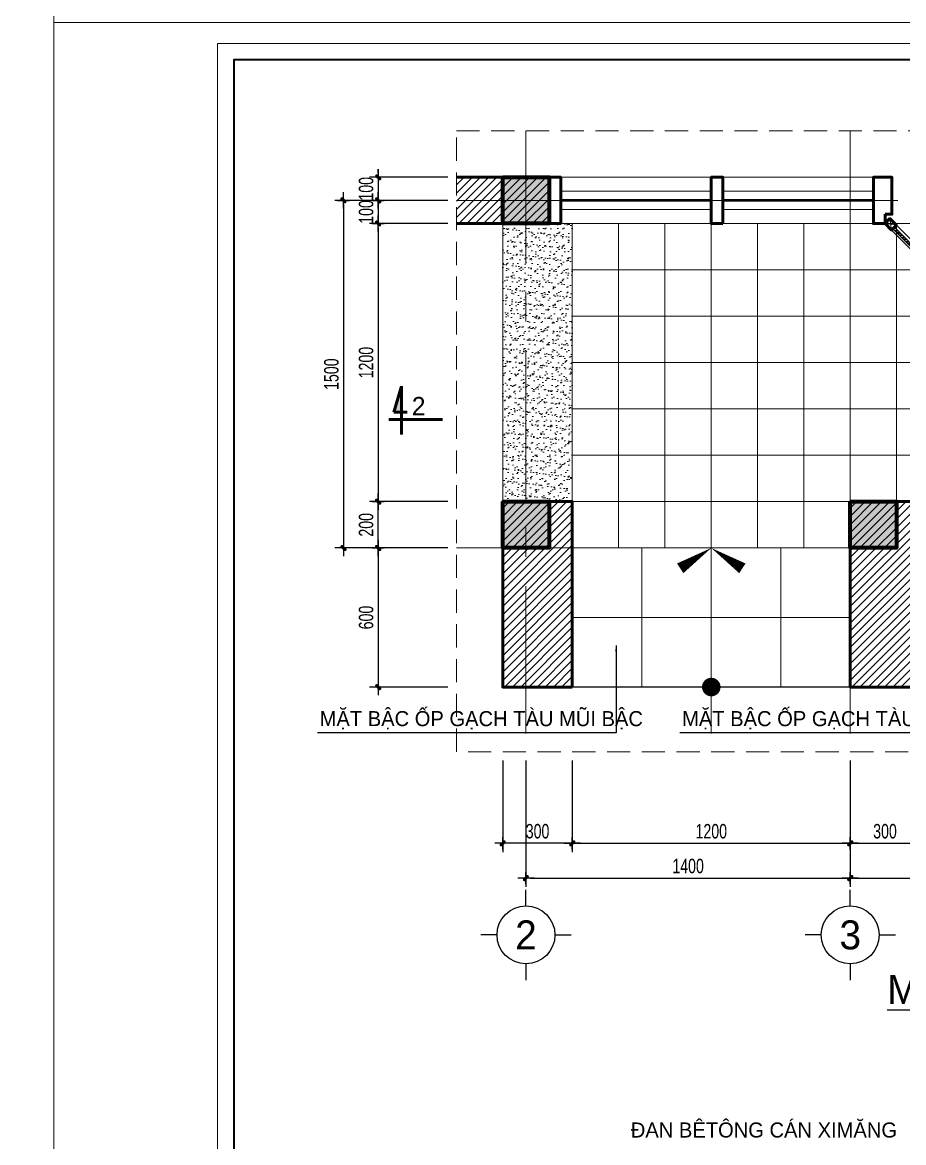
# Model space of a CAD drawing. Header units: inches. Extents: x 88947 to 296847, y 35049 to 161062.
# Drawn here: x 207612 to 211416, y 82721 to 87555 of the extents above; entities that cross this region are included whole.
import ezdxf
from ezdxf.enums import TextEntityAlignment as Align
from ezdxf.xclip import XClip

# ---------------------------------------------------------------- set-up
doc = ezdxf.new("R2010")
doc.units = ezdxf.units.IN
doc.header["$MEASUREMENT"] = 0
doc.header["$XCLIPFRAME"] = 0
doc.header["$PDMODE"] = 1
for name, pattern in [('ACAD_ISO03W100', [30, 12, -18]), ('CENTER', [50.8, 31.75, -6.35, 6.35, -6.35]), ('DASHED', [0.75, 0.5, -0.25])]:
    doc.linetypes.add(name, pattern=pattern)
for name, color, linetype, lineweight in [('A-Dims', 145, 'Continuous', 25), ('A-Text', 30, 'Continuous', 9), ('A-Wall', 2, 'Continuous', 35), ('CUA', 42, 'Continuous', 20), ('DIM', 7, 'Continuous', 25), ('GHICHU', 40, 'Continuous', 18), ('HACTH', 8, 'Continuous', 5), ('HATCH', 8, 'Continuous', 5), ('KHUNG 1', 6, 'Continuous', 70), ('KHUNG 2', 144, 'Continuous', 18), ('mb$0$CUA', 42, 'Continuous', 20), ('mb$0$HATCH', 69, 'Continuous', 15), ('mb$0$net cat', 51, 'Continuous', 50), ('mb$0$net manh', 251, 'Continuous', 5), ('NETCAT', 4, 'Continuous', 53), ('NETMANH', 192, 'Continuous', 18), ('netthay', 254, 'Continuous', 25), ('THAY', 3, 'Continuous', 18), ('TRUC', 252, 'ACAD_ISO03W100', 13), ('TUONG', 4, 'Continuous', 50)]:
    doc.layers.add(name, color=color, linetype=linetype, lineweight=lineweight)
doc.layers.add('text', color=2, linetype='Continuous')
doc.styles.add('FRANKO', font='VFRANKO.TTF')
doc.styles.add('tieude', font='VSOUVB.TTF')
doc.styles.add('VHELVEN', font='VHELVEN.TTF')
doc.styles.add('VNI-HELVE', font='VHELVEN.TTF')
doc.styles.add('VNI-HELVE-CONDENSE', font='VNARIAL.TTF', dxfattribs={"width": 0.7})
doc.dimstyles.new('TAS-50', dxfattribs={"dimscale": 25, "dimtxt": 2.5, "dimasz": 0.7, "dimexe": 1.5, "dimexo": 1.5, "dimgap": 0.8, "dimtad": 1, "dimdec": 0, "dimzin": 3, "dimdsep": 46, "dimtxsty": 'VNI-HELVE-CONDENSE', "dimblk": 'TICK', "dimcen": 2.5, "dimclrt": 71, "dimazin": 2, "dimtfac": 0.75, "dimtdec": 0, "dimtix": 1, "dimtmove": 2, "dimatfit": 2, "dimldrblk": 'TICK123', "dimfxl": 1.5, "dimtolj": 1, "dimtzin": 0, "dimarcsym": 0})
doc.dimstyles.new('TL 50', dxfattribs={"dimscale": 50, "dimtxt": 1.25, "dimasz": 0.5, "dimexe": 1, "dimexo": 1, "dimgap": 0.5, "dimtad": 1, "dimdec": 0, "dimzin": 3, "dimdsep": 46, "dimtxsty": 'VNI-HELVE-CONDENSE', "dimblk": 'DOT', "dimcen": 2, "dimclrt": 7, "dimazin": 2, "dimtfac": 0.75, "dimtdec": 0, "dimtix": 1, "dimtmove": 2, "dimatfit": 2, "dimfxl": 1.5, "dimtolj": 1, "dimtzin": 0, "dimarcsym": 0})

# ---------------------------------------------------------------- blocks, each defined once
blk = doc.blocks.new('khung ten')
at = {"layer": 'A-Wall', "ltscale": 0.7}
blk.add_lwpolyline([(267204.1, -219099.4), (305804.1, -219099.4), (305804.1, -190799.4), (267204.1, -190799.4)], close=True, dxfattribs=at)
at = {"layer": 'KHUNG 2', "ltscale": 0.7}
blk.add_lwpolyline([(267004.1, -219299.4), (306004.1, -219299.4), (306004.1, -190599.4), (267004.1, -190599.4)], close=True, dxfattribs=at)
at = {"layer": 'NETMANH', "ltscale": 0.7}
blk.add_lwpolyline([(265004.1, -220042.3), (307004.1, -220042.3), (307004.1, -190342.3), (265004.1, -190342.3)], close=True, dxfattribs=at)
blk = doc.blocks.new('TICK')
at = {"layer": 'A-Dims', "color": 1}
for p, q in [((-2, 0), (2, 0)), ((0, 1.5), (0, -1.5))]:
    blk.add_line(p, q, dxfattribs=at)
at = {"layer": 'A-Dims', "color": 1, "const_width": 0.788}
blk.add_lwpolyline([(-0.33, -0.35), (0.38, 0.38)], dxfattribs=at)
at = {"layer": 'A-Dims', "color": 1, "const_width": 0.394}
for points in [[(0.24, 0.52, -0.414214), (0.52, 0.52, -1)], [(0.52, 0.52, -0.414214), (0.52, 0.24, -1)], [(-0.47, -0.21, 0.414214), (-0.47, -0.49, 1)], [(-0.47, -0.49, 0.414214), (-0.19, -0.49, 1)]]:
    blk.add_lwpolyline(points, format="xyb", dxfattribs=at)
blk = doc.blocks.new('*D1725')
at = {"layer": 'Defpoints', "color": 0}
for p in [(209685.8, 84407.5), (209985.8, 84407.5), (209685.8, 84012.2)]:
    blk.add_point(p, dxfattribs=at)
at = {"layer": 'DIM', "color": 0, "lineweight": -2}
for p, q in [((209685.8, 84370), (209685.8, 83974.7)), ((209985.8, 84370), (209985.8, 83974.7)), ((209968.3, 84012.2), (209703.3, 84012.2))]:
    blk.add_line(p, q, dxfattribs=at)
at = {"layer": 'DIM', "color": 0, "lineweight": -2, "xscale": 17.5, "yscale": 17.5, "zscale": 17.5, "rotation": 180}
blk.add_blockref('TICK', (209685.8, 84012.2), dxfattribs=at)
at = {"layer": 'DIM', "color": 0, "lineweight": -2, "xscale": 17.5, "yscale": 17.5, "zscale": 17.5}
blk.add_blockref('TICK', (209985.8, 84012.2), dxfattribs=at)
at = {"layer": 'DIM', "color": 71, "insert": (209835.8, 84064.1), "char_height": 62.5, "attachment_point": 5, "style": 'VNI-HELVE-CONDENSE'}
blk.add_mtext('\\A1;300', dxfattribs=at)
blk = doc.blocks.new('TICK123')
at = {"layer": 'A-Dims', "color": 1}
blk.add_lwpolyline([(0.05, 0, 0, 0.84, 0), (-2.11, 0, 8.4, 8.4, 0)], format="xyseb", dxfattribs=at)
blk = doc.blocks.new('*D1726')
at = {"layer": 'Defpoints', "color": 0}
for p in [(209985.8, 84407.5), (211185.8, 84407.5), (211185.8, 84012.2)]:
    blk.add_point(p, dxfattribs=at)
at = {"layer": 'DIM', "color": 0, "lineweight": -2}
for p, q in [((209985.8, 84370), (209985.8, 83974.7)), ((211185.8, 84370), (211185.8, 83974.7)), ((210003.3, 84012.2), (211168.3, 84012.2))]:
    blk.add_line(p, q, dxfattribs=at)
at = {"layer": 'DIM', "color": 0, "lineweight": -2, "xscale": 17.5, "yscale": 17.5, "zscale": 17.5, "rotation": 180}
blk.add_blockref('TICK', (209985.8, 84012.2), dxfattribs=at)
at = {"layer": 'DIM', "color": 0, "lineweight": -2, "xscale": 17.5, "yscale": 17.5, "zscale": 17.5}
blk.add_blockref('TICK', (211185.8, 84012.2), dxfattribs=at)
at = {"layer": 'DIM', "color": 71, "insert": (210585.8, 84064), "char_height": 62.5, "attachment_point": 5, "style": 'VNI-HELVE-CONDENSE'}
blk.add_mtext('\\A1;1200', dxfattribs=at)
blk = doc.blocks.new('*D1727')
at = {"layer": 'Defpoints', "color": 0}
for p in [(211185.8, 84407.5), (211485.8, 84407.5), (211485.8, 84012.2)]:
    blk.add_point(p, dxfattribs=at)
at = {"layer": 'DIM', "color": 0, "lineweight": -2}
for p, q in [((211185.8, 84370), (211185.8, 83974.7)), ((211485.8, 84370), (211485.8, 83974.7)), ((211203.3, 84012.2), (211468.3, 84012.2))]:
    blk.add_line(p, q, dxfattribs=at)
at = {"layer": 'DIM', "color": 0, "lineweight": -2, "xscale": 17.5, "yscale": 17.5, "zscale": 17.5, "rotation": 180}
blk.add_blockref('TICK', (211185.8, 84012.2), dxfattribs=at)
at = {"layer": 'DIM', "color": 0, "lineweight": -2, "xscale": 17.5, "yscale": 17.5, "zscale": 17.5}
blk.add_blockref('TICK', (211485.8, 84012.2), dxfattribs=at)
at = {"layer": 'DIM', "color": 71, "insert": (211335.8, 84064.1), "char_height": 62.5, "attachment_point": 5, "style": 'VNI-HELVE-CONDENSE'}
blk.add_mtext('\\A1;300', dxfattribs=at)
blk = doc.blocks.new('*D1732')
at = {"layer": 'Defpoints', "color": 0}
for p in [(209785.8, 84407.5), (211185.8, 84407.5), (211185.8, 83862.2)]:
    blk.add_point(p, dxfattribs=at)
at = {"layer": 'DIM', "color": 0, "lineweight": -2}
for p, q in [((209785.8, 84370), (209785.8, 83824.7)), ((211185.8, 84370), (211185.8, 83824.7)), ((209803.3, 83862.2), (211168.3, 83862.2))]:
    blk.add_line(p, q, dxfattribs=at)
at = {"layer": 'DIM', "color": 0, "lineweight": -2, "xscale": 17.5, "yscale": 17.5, "zscale": 17.5, "rotation": 180}
blk.add_blockref('TICK', (209785.8, 83862.2), dxfattribs=at)
at = {"layer": 'DIM', "color": 0, "lineweight": -2, "xscale": 17.5, "yscale": 17.5, "zscale": 17.5}
blk.add_blockref('TICK', (211185.8, 83862.2), dxfattribs=at)
at = {"layer": 'DIM', "color": 71, "insert": (210485.8, 83914), "char_height": 62.5, "attachment_point": 5, "style": 'VNI-HELVE-CONDENSE'}
blk.add_mtext('\\A1;1400', dxfattribs=at)
blk = doc.blocks.new('TRUCCOT')
for p, q in [((0, -140), (0, 0)), ((-250, -390), (-390, -390)), ((250, -390), (390, -390)), ((0, -640), (0, -780))]:
    blk.add_line(p, q)
blk.add_circle((0, -390), 250)
at = {"layer": 'GHICHU', "style": 'VHELVEN'}
blk.add_attdef('TRUC', text='', height=280, dxfattribs=at).set_placement((0, -390), align=Align.MIDDLE_CENTER)
blk = doc.blocks.new('*D1733')
at = {"layer": 'Defpoints', "color": 0}
for p in [(211185.8, 84407.5), (213785.8, 84407.5), (213785.8, 83862.2)]:
    blk.add_point(p, dxfattribs=at)
at = {"layer": 'DIM', "color": 0, "lineweight": -2}
for p, q in [((211185.8, 84370), (211185.8, 83824.7)), ((213785.8, 84370), (213785.8, 83824.7)), ((211203.3, 83862.2), (213768.3, 83862.2))]:
    blk.add_line(p, q, dxfattribs=at)
at = {"layer": 'DIM', "color": 0, "lineweight": -2, "xscale": 17.5, "yscale": 17.5, "zscale": 17.5, "rotation": 180}
blk.add_blockref('TICK', (211185.8, 83862.2), dxfattribs=at)
at = {"layer": 'DIM', "color": 0, "lineweight": -2, "xscale": 17.5, "yscale": 17.5, "zscale": 17.5}
blk.add_blockref('TICK', (213785.8, 83862.2), dxfattribs=at)
at = {"layer": 'DIM', "color": 71, "insert": (212485.8, 83914), "char_height": 62.5, "attachment_point": 5, "style": 'VNI-HELVE-CONDENSE'}
blk.add_mtext('\\A1;2600', dxfattribs=at)
blk = doc.blocks.new('dc')
at = {"layer": 'NETCAT'}
blk.add_hatch(color=256, dxfattribs=at).paths.add_polyline_path([(828, 672), (828, 147), (989, 147)])
for p, q in [((828, 672), (828, -310)), ((989, 147), (828, 672)), ((0, 0), (1087, 0)), ((717, 147), (989, 147))]:
    blk.add_line(p, q, dxfattribs=at)
at = {"style": 'VNI-HELVE', "flags": 4}
blk.add_attdef('E', text='', height=375, dxfattribs=at).set_placement((482, 272), align=Align.MIDDLE_CENTER)
blk = doc.blocks.new('*D1741')
at = {"layer": 'Defpoints', "color": 0}
for p in [(209485.8, 86886.6), (209147.7, 86786.6), (209485.8, 86786.6)]:
    blk.add_point(p, dxfattribs=at)
at = {"layer": 'DIM', "color": 0, "lineweight": -2}
for p, q in [((209147.7, 86904.1), (209147.7, 86921.6)), ((209448.3, 86886.6), (209110.2, 86886.6)), ((209147.7, 86886.6), (209147.7, 86786.6)), ((209448.3, 86786.6), (209110.2, 86786.6)), ((209147.7, 86769.1), (209147.7, 86751.6))]:
    blk.add_line(p, q, dxfattribs=at)
at = {"layer": 'DIM', "color": 0, "lineweight": -2, "xscale": 17.5, "yscale": 17.5, "zscale": 17.5}
for p, rotation in [((209147.7, 86886.6), 270), ((209147.7, 86786.6), 90)]:
    blk.add_blockref('TICK', p, dxfattribs=dict(at, rotation=rotation))
at = {"layer": 'DIM', "color": 71, "insert": (209095.8, 86836.6), "char_height": 62.5, "attachment_point": 5, "rotation": 90, "style": 'VNI-HELVE-CONDENSE'}
blk.add_mtext('\\A1;100', dxfattribs=at)
blk = doc.blocks.new('*D1742')
at = {"layer": 'Defpoints', "color": 0}
for p in [(209485.8, 86786.6), (209147.7, 86686.6), (209485.8, 86686.6)]:
    blk.add_point(p, dxfattribs=at)
at = {"layer": 'DIM', "color": 0, "lineweight": -2}
for p, q in [((209147.7, 86804.1), (209147.7, 86821.6)), ((209448.3, 86786.6), (209110.2, 86786.6)), ((209147.7, 86786.6), (209147.7, 86686.6)), ((209448.3, 86686.6), (209110.2, 86686.6)), ((209147.7, 86669.1), (209147.7, 86651.6))]:
    blk.add_line(p, q, dxfattribs=at)
at = {"layer": 'DIM', "color": 0, "lineweight": -2, "xscale": 17.5, "yscale": 17.5, "zscale": 17.5}
for p, rotation in [((209147.7, 86786.6), 270), ((209147.7, 86686.6), 90)]:
    blk.add_blockref('TICK', p, dxfattribs=dict(at, rotation=rotation))
at = {"layer": 'DIM', "color": 71, "insert": (209095.8, 86736.6), "char_height": 62.5, "attachment_point": 5, "rotation": 90, "style": 'VNI-HELVE-CONDENSE'}
blk.add_mtext('\\A1;100', dxfattribs=at)
blk = doc.blocks.new('*D1743')
at = {"layer": 'Defpoints', "color": 0}
for p in [(209485.8, 86686.6), (209147.7, 85486.6), (209485.8, 85486.6)]:
    blk.add_point(p, dxfattribs=at)
at = {"layer": 'DIM', "color": 0, "lineweight": -2}
for p, q in [((209448.3, 86686.6), (209110.2, 86686.6)), ((209147.7, 86669.1), (209147.7, 85504.1)), ((209448.3, 85486.6), (209110.2, 85486.6))]:
    blk.add_line(p, q, dxfattribs=at)
at = {"layer": 'DIM', "color": 0, "lineweight": -2, "xscale": 17.5, "yscale": 17.5, "zscale": 17.5}
for p, rotation in [((209147.7, 86686.6), 90), ((209147.7, 85486.6), 270)]:
    blk.add_blockref('TICK', p, dxfattribs=dict(at, rotation=rotation))
at = {"layer": 'DIM', "color": 71, "insert": (209095.8, 86086.6), "char_height": 62.5, "attachment_point": 5, "rotation": 90, "style": 'VNI-HELVE-CONDENSE'}
blk.add_mtext('\\A1;1200', dxfattribs=at)
blk = doc.blocks.new('*D1744')
at = {"layer": 'Defpoints', "color": 0}
for p in [(209485.8, 85286.6), (209147.7, 84686.6), (209485.8, 84686.6)]:
    blk.add_point(p, dxfattribs=at)
at = {"layer": 'DIM', "color": 0, "lineweight": -2}
for p, q in [((209448.3, 85286.6), (209110.2, 85286.6)), ((209147.7, 85269.1), (209147.7, 84704.1)), ((209448.3, 84686.6), (209110.2, 84686.6))]:
    blk.add_line(p, q, dxfattribs=at)
at = {"layer": 'DIM', "color": 0, "lineweight": -2, "xscale": 17.5, "yscale": 17.5, "zscale": 17.5}
for p, rotation in [((209147.7, 85286.6), 90), ((209147.7, 84686.6), 270)]:
    blk.add_blockref('TICK', p, dxfattribs=dict(at, rotation=rotation))
at = {"layer": 'DIM', "color": 71, "insert": (209095.8, 84986.6), "char_height": 62.5, "attachment_point": 5, "rotation": 90, "style": 'VNI-HELVE-CONDENSE'}
blk.add_mtext('\\A1;600', dxfattribs=at)
blk = doc.blocks.new('*D1745')
at = {"layer": 'Defpoints', "color": 0}
for p in [(209485.8, 86786.6), (208997.7, 85286.6), (209485.8, 85286.6)]:
    blk.add_point(p, dxfattribs=at)
at = {"layer": 'DIM', "color": 0, "lineweight": -2}
for p, q in [((209448.3, 86786.6), (208960.2, 86786.6)), ((208997.7, 86769.1), (208997.7, 85304.1)), ((209448.3, 85286.6), (208960.2, 85286.6))]:
    blk.add_line(p, q, dxfattribs=at)
at = {"layer": 'DIM', "color": 0, "lineweight": -2, "xscale": 17.5, "yscale": 17.5, "zscale": 17.5}
for p, rotation in [((208997.7, 86786.6), 90), ((208997.7, 85286.6), 270)]:
    blk.add_blockref('TICK', p, dxfattribs=dict(at, rotation=rotation))
at = {"layer": 'DIM', "color": 71, "insert": (208945.8, 86036.6), "char_height": 62.5, "attachment_point": 5, "rotation": 90, "style": 'VNI-HELVE-CONDENSE'}
blk.add_mtext('\\A1;1500', dxfattribs=at)
blk = doc.blocks.new('_Dot')
at = {"layer": 'netthay', "color": 0, "lineweight": -2}
blk.add_line((-0.5, 0), (-1, 0), dxfattribs=at)
at = {"layer": 'netthay', "color": 0, "const_width": 0.5}
blk.add_lwpolyline([(-0.25, 0, 1), (0.25, 0, 1)], format="xyb", close=True, dxfattribs=at)
blk = doc.blocks.new('*D2422')
at = {"layer": 'Defpoints', "color": 0}
for p in [(209147.7, 85486.6), (209485.8, 85486.6), (209485.8, 85286.6)]:
    blk.add_point(p, dxfattribs=at)
at = {"layer": 'DIM', "color": 0, "lineweight": -2}
for p, q in [((209448.3, 85486.6), (209110.2, 85486.6)), ((209147.7, 85304.1), (209147.7, 85469.1)), ((209448.3, 85286.6), (209110.2, 85286.6))]:
    blk.add_line(p, q, dxfattribs=at)
at = {"layer": 'DIM', "color": 0, "lineweight": -2, "xscale": 17.5, "yscale": 17.5, "zscale": 17.5}
for p, rotation in [((209147.7, 85486.6), 90), ((209147.7, 85286.6), 270)]:
    blk.add_blockref('TICK', p, dxfattribs=dict(at, rotation=rotation))
at = {"layer": 'DIM', "color": 71, "insert": (209095.8, 85386.6), "char_height": 62.5, "attachment_point": 5, "rotation": 90, "style": 'VNI-HELVE-CONDENSE'}
blk.add_mtext('\\A1;200', dxfattribs=at)
blk = doc.blocks.new('A$C52974BD0')
at = {"layer": 'HATCH'}
h = blk.add_hatch(dxfattribs=at)
h.set_pattern_fill('ANSI31', color=256, scale=200, style=0)
h.set_pattern_definition([(45, (-6850, -400), (-17.67767, 17.67767), [])])
h.paths.add_polyline_path([(-6350, -400), (-6600, -400), (-6600, -200), (-5600, -200), (-5600, -400), (-6150, -400), (-6150, -400)])
h = blk.add_hatch(dxfattribs=at)
h.set_pattern_fill('ANSI31', color=256, scale=200, style=0)
h.set_pattern_definition([(135, (600, -400), (17.6777, 17.6777), [])])
h.paths.add_polyline_path([(350, -400), (600, -400), (600, -200), (-400, -200), (-400, -400), (150, -400), (350, -400)])
h = blk.add_hatch(dxfattribs=at)
h.set_pattern_fill('ANSI31', color=256, scale=200, style=0)
h.set_pattern_definition([(45, (-5700, -1800), (-17.6777, 17.6777), [])])
h.paths.add_polyline_path([(-5500, -2400), (-5800, -2400), (-5800, -1600), (-5500, -1600)])
h = blk.add_hatch(dxfattribs=at)
h.set_pattern_fill('ANSI31', color=256, scale=200, style=0)
h.set_pattern_definition([(45, (-4200, -1800), (-17.6777, 17.6777), [])])
h.paths.add_polyline_path([(-4000, -2400), (-4300, -2400), (-4300, -1600), (-4000, -1600)])
h = blk.add_hatch(dxfattribs=at)
h.set_pattern_fill('ANSI31', color=256, scale=200, style=0)
h.set_pattern_definition([(45, (-2200, -1800), (-17.6777, 17.6777), [])])
h.paths.add_polyline_path([(-2000, -2400), (-1700, -2400), (-1700, -1600), (-2000, -1600)])
h = blk.add_hatch(dxfattribs=at)
h.set_pattern_fill('ANSI31', color=256, scale=200, style=0)
h.set_pattern_definition([(135, (-300, -1800), (17.6777, 17.6777), [])])
h.paths.add_polyline_path([(-500, -2400), (-200, -2400), (-200, -1600), (-500, -1600)])
at = {"layer": 'mb$0$HATCH'}
h = blk.add_hatch(dxfattribs=at)
h.set_pattern_fill('ANSI32', color=256, angle=-225, style=0)
h.set_pattern_definition([(360, (-4109.341, -430.052), (5e-10, 9.525), []), (360, (-4106.166, -433.227), (5e-10, 9.525), [])])
h.paths.add_polyline_path([(-4109.3, -415.9), (-3762.9, -762.4), (-3769.9, -769.5), (-4116.4, -423)])
h = blk.add_hatch(dxfattribs=at)
h.set_pattern_fill('ANSI32', color=256, angle=-225, style=0)
h.set_pattern_definition([(180, (-3342.1305, -430.052), (-5e-10, 9.525), []), (180, (-3345.3055, -433.227), (-5e-10, 9.525), [])])
h.paths.add_polyline_path([(-3342.1, -415.9), (-3688.6, -762.4), (-3681.5, -769.5), (-3335.1, -423)])
h = blk.add_hatch(dxfattribs=at)
h.set_pattern_fill('ANSI32', color=256, angle=-225, style=0)
h.set_pattern_definition([(360, (-2657.8695, -430.052), (5e-10, 9.525), []), (360, (-2654.6945, -433.227), (5e-10, 9.525), [])])
h.paths.add_polyline_path([(-2657.9, -415.9), (-2311.4, -762.4), (-2318.5, -769.5), (-2664.9, -423)])
h = blk.add_hatch(dxfattribs=at)
h.set_pattern_fill('ANSI32', color=256, angle=-225, style=0)
h.set_pattern_definition([(180, (-1890.659, -430.052), (-5e-10, 9.525), []), (180, (-1893.834, -433.227), (-5e-10, 9.525), [])])
h.paths.add_polyline_path([(-1890.7, -415.9), (-2237.1, -762.4), (-2230.1, -769.5), (-1883.6, -423)])
at = {"layer": 'CUA'}
for points in [[(-4900, -260), (-5550, -260)], [(-4200, -260), (-4850, -260)], [(-1800, -260), (-1150, -260)], [(-1100, -260), (-450, -260)], [(-4900, -340), (-5550, -340)], [(-4200, -340), (-4850, -340)], [(-1800, -340), (-1150, -340)], [(-1100, -340), (-450, -340)]]:
    blk.add_lwpolyline(points, dxfattribs=at)
at = {"layer": 'HATCH', "const_width": 12}
for points in [[(-4900, -300), (-5550, -300)], [(-4200, -300), (-4850, -300)], [(-1800, -300), (-1150, -300)], [(-1100, -300), (-450, -300)]]:
    blk.add_lwpolyline(points, dxfattribs=at)
at = {"layer": 'HATCH'}
for points in [[(-5034.2, -1887.8, 50, 0, 0), (-4900, -1800, 0, 0, 0)], [(-4765.8, -1887.8, 50, 0, 0), (-4900, -1800, 0, 0, 0)], [(-3134.2, -1887.8, 50, 0, 0), (-3000, -1800, 0, 0, 0)], [(-2865.8, -1887.8, 50, 0, 0), (-3000, -1800, 0, 0, 0)], [(-1234.2, -1887.8, 50, 0, 0), (-1100, -1800, 0, 0, 0)], [(-965.8, -1887.8, 50, 0, 0), (-1100, -1800, 0, 0, 0)]]:
    blk.add_lwpolyline(points, format="xyseb", dxfattribs=at)
for points in [[(-4900, -1800), (-4900, -2605.3)], [(-3000, -1800), (-3000, -2605.3)], [(-1100, -1800), (-1100, -2605.3)]]:
    blk.add_lwpolyline(points, dxfattribs=at)
at = {"layer": 'HATCH', "const_width": 40}
for points in [[(-4920, -2400, -1), (-4880, -2400, -1)], [(-3020, -2400, -1), (-2980, -2400, -1)], [(-1120, -2400, -1), (-1080, -2400, -1)]]:
    blk.add_lwpolyline(points, format="xyb", close=True, dxfattribs=at)
at = {"layer": 'KHUNG 1'}
for points in [[(-5800, -200), (-5600, -200), (-5600, -400), (-5800, -400)], [(-200, -200), (-400, -200), (-400, -400), (-200, -400)], [(-5800, -1600), (-5600, -1600), (-5600, -1800), (-5800, -1800)], [(-4300, -1600), (-4100, -1600), (-4100, -1800), (-4300, -1800)], [(-1900, -1600), (-1700, -1600), (-1700, -1800), (-1900, -1800)], [(-1700, -1600), (-1900, -1600), (-1900, -1800), (-1700, -1800)], [(-200, -1600), (-400, -1600), (-400, -1800), (-200, -1800)]]:
    blk.add_lwpolyline(points, close=True, dxfattribs=at)
for points in [[(-5800, -400), (-5600, -400), (-5800, -200), (-5600, -200)], [(-200, -400), (-400, -400), (-200, -200), (-400, -200)], [(-5800, -1800), (-5600, -1800), (-5800, -1600), (-5600, -1600)], [(-4300, -1800), (-4100, -1800), (-4300, -1600), (-4100, -1600)], [(-1900, -1800), (-1700, -1800), (-1900, -1600), (-1700, -1600)], [(-1700, -1800), (-1900, -1800), (-1700, -1600), (-1900, -1600)], [(-200, -1800), (-400, -1800), (-200, -1600), (-400, -1600)]]:
    blk.add_solid(points, dxfattribs=at)
at = {"layer": 'mb$0$CUA'}
for points in [[(-3746.9, -803.1), (-3725.7, -781.8), (-4100.5, -407.1), (-4121.7, -428.3)], [(-4109.3, -415.9), (-3762.9, -762.4), (-3769.9, -769.5), (-4116.4, -423)], [(-3704.5, -803.1), (-3725.7, -781.8), (-3351, -407.1), (-3329.8, -428.3)], [(-3342.1, -415.9), (-3688.6, -762.4), (-3681.5, -769.5), (-3335.1, -423)], [(-2295.5, -803.1), (-2274.3, -781.8), (-2649, -407.1), (-2670.2, -428.3)], [(-2657.9, -415.9), (-2311.4, -762.4), (-2318.5, -769.5), (-2664.9, -423)], [(-2253.1, -803.1), (-2274.3, -781.8), (-1899.5, -407.1), (-1878.3, -428.3)], [(-1890.7, -415.9), (-2237.1, -762.4), (-2230.1, -769.5), (-1883.6, -423)]]:
    blk.add_lwpolyline(points, close=True, dxfattribs=at)
at = {"layer": 'mb$0$net cat'}
for points in [[(-4150, -400), (-4128.8, -378.8), (-4100.5, -407.1), (-4121.7, -428.3)], [(-3301.5, -400), (-3322.7, -378.8), (-3351, -407.1), (-3329.8, -428.3)], [(-2698.5, -400), (-2677.3, -378.8), (-2649, -407.1), (-2670.2, -428.3)], [(-1850, -400), (-1871.2, -378.8), (-1899.5, -407.1), (-1878.3, -428.3)], [(-3775.2, -774.8), (-3754, -753.6), (-3725.7, -781.8), (-3746.9, -803.1)], [(-3676.2, -774.8), (-3697.5, -753.6), (-3725.7, -781.8), (-3704.5, -803.1)], [(-2323.8, -774.8), (-2302.5, -753.6), (-2274.3, -781.8), (-2295.5, -803.1)], [(-2224.8, -774.8), (-2246, -753.6), (-2274.3, -781.8), (-2253.1, -803.1)]]:
    blk.add_lwpolyline(points, close=True, dxfattribs=at)
at = {"layer": 'mb$0$net manh'}
for points in [[(-4128.8, -378.8), (-4121.7, -428.3)], [(-3322.7, -378.8), (-3329.8, -428.3)], [(-2677.3, -378.8), (-2670.2, -428.3)], [(-1871.2, -378.8), (-1878.3, -428.3)], [(-4150, -400), (-4100.5, -407.1)], [(-3301.5, -400), (-3351, -407.1)], [(-2698.5, -400), (-2649, -407.1)], [(-1850, -400), (-1899.5, -407.1)], [(-3754, -753.6), (-3746.9, -803.1)], [(-3697.5, -753.6), (-3704.5, -803.1)], [(-2302.5, -753.6), (-2295.5, -803.1)], [(-2246, -753.6), (-2253.1, -803.1)], [(-3775.2, -774.8), (-3725.7, -781.8)], [(-3676.2, -774.8), (-3725.7, -781.8)], [(-2323.8, -774.8), (-2274.3, -781.8)], [(-2224.8, -774.8), (-2274.3, -781.8)]]:
    blk.add_lwpolyline(points, dxfattribs=at)
at = {"layer": 'THAY'}
for points in [[(-4200, -400), (-5600, -400), (-5600, -200), (-4200, -200)], [(-1800, -400), (-400, -400), (-400, -200), (-1800, -200)]]:
    blk.add_lwpolyline(points, close=True, dxfattribs=at)
for points in [[(-5800, -1600), (-5800, -400)], [(-5500, -1600), (-5500, -400)], [(-4150, -400), (-1850, -400)], [(-500, -1600), (-500, -400)], [(-200, -1600), (-200, -400)], [(-5500, -1800), (-4300, -1800)], [(-4000, -1800), (-2000, -1800)], [(-500, -1800), (-1700, -1800)], [(-5500, -2100), (-4300, -2100)], [(-4000, -2100), (-2000, -2100)], [(-500, -2100), (-1700, -2100)], [(-5500, -2400), (-4300, -2400)], [(-4000, -2400), (-2000, -2400)], [(-500, -2400), (-1700, -2400)]]:
    blk.add_lwpolyline(points, dxfattribs=at)
at = {"layer": 'TRUC', "linetype": 'CENTER', "ltscale": 20}
for points in [[(-4300, -3800), (-4300, 8380.6)], [(-1700, -3800), (-1700, 8380.6)], [(-300, -3800), (-300, 8380.6)], [(-5700, -3800), (-5700, 8200)], [(-11200, -300), (5200, -300)], [(-11200, -1800), (5200, -1800)]]:
    blk.add_lwpolyline(points, dxfattribs=at)
at = {"layer": 'TUONG'}
for points in [[(-6350, -400), (-6600, -400), (-6600, -200), (-5600, -200), (-5600, -400), (-6150, -400), (-6150, -400), (-6350, -400), (-6350, -400)], [(-4150, -360), (-4150, -400), (-4200, -400), (-4200, -200), (-4150, -200)], [(-4150, -360), (-4120, -360), (-4120, -200), (-4150, -200)], [(-1850, -360), (-1880, -360), (-1880, -200), (-1850, -200)], [(-1850, -360), (-1850, -400), (-1800, -400), (-1800, -200), (-1850, -200)], [(350, -400), (600, -400), (600, -200), (-400, -200), (-400, -400), (150, -400), (150, -400), (350, -400), (350, -400)]]:
    blk.add_lwpolyline(points, dxfattribs=at)
for points in [[(-5550, -400), (-5600, -400), (-5600, -200), (-5550, -200)], [(-4850, -400), (-4900, -400), (-4900, -200), (-4850, -200)], [(-1150, -400), (-1100, -400), (-1100, -200), (-1150, -200)], [(-450, -400), (-400, -400), (-400, -200), (-450, -200)], [(-5500, -2400), (-5800, -2400), (-5800, -1600), (-5500, -1600)], [(-4000, -2400), (-4300, -2400), (-4300, -1600), (-4000, -1600)], [(-2000, -2400), (-1700, -2400), (-1700, -1600), (-2000, -1600)], [(-500, -2400), (-200, -2400), (-200, -1600), (-500, -1600)]]:
    blk.add_lwpolyline(points, close=True, dxfattribs=at)
at = {"layer": 'text', "style": 'FRANKO'}
for s, p in [('3', (-3940.9, -1740.7)), ('1', (-3940.9, -2322.4))]:
    blk.add_text(s, height=125, dxfattribs=at).set_placement(p)

msp = doc.modelspace()

# ---------------------------------------------------------------- hatches: boundary and pattern name
at = {"layer": 'HACTH'}
h = msp.add_hatch(dxfattribs=at)
h.set_pattern_fill('AR-SAND', color=256, scale=20, style=0)
h.set_pattern_definition([(142.5, (209985.806, 85486.58), (1.2599, 38.5365), [0, -30.4, 0, -34, 0, -32.5]), (172.5, (209985.806, 85486.58), (-35.3955, 56.443), [0, -16.4, 0, -27.4, 0, -10.5]), (212.5, (210010.406, 85486.58), (-62.2828, 0.1132), [0, -10, 0, -36, 0, -47]), (222.5, (210010.406, 85486.58), (-60.1225, 17.5535), [0, -5, 0, -23.6, 0, -27])])
h.paths.add_polyline_path([(209985.8, 86686.6), (209685.8, 86686.6), (209685.8, 85486.6), (209985.8, 85486.6)])
at = {"layer": 'HATCH'}
h = msp.add_hatch(dxfattribs=at)
h.set_pattern_fill('TAS_GACH400X400', color=256, scale=0.5, style=0, pattern_type=2)
h.set_pattern_definition([(0, (211185.8, 85286.77), (0, 200), []), (90, (211185.8, 85286.77), (-200, 1e-14), [200, 0])])
h.paths.add_polyline_path([(209985.8, 86686.6), (214985.8, 86686.6), (214985.8, 85286.6), (213785.8, 85286.6), (213785.8, 85486.6), (213485.8, 85486.6), (213485.8, 85286.6), (211485.8, 85286.6), (211485.8, 85486.6), (211185.8, 85486.6), (211185.8, 85286.6), (209985.8, 85286.6), (209985.8, 86686.6)])
h = msp.add_hatch(dxfattribs=at)
h.set_pattern_fill('TAS_GACH600X600', color=256, scale=0.5, style=0, pattern_type=2)
h.set_pattern_definition([(0, (210585.8, 85286.77), (0, 300), []), (90, (210585.8, 85286.77), (-300, 2e-14), [300, 0])])
h.paths.add_polyline_path([(209985.8, 85286.6), (209985.8, 84686.6), (211185.8, 84686.6), (211185.8, 85286.6), (209985.8, 85286.6)])

# ---------------------------------------------------------------- linework, layer by layer
at = {"layer": 'HATCH', "const_width": 12}
for points in [[(210585.8, 86786.6), (209935.8, 86786.6)], [(211285.8, 86786.6), (210635.8, 86786.6)]]:
    msp.add_lwpolyline(points, dxfattribs=at)
at = {"layer": 'HATCH'}
for points in [[(209985.8, 86686.6), (214985.8, 86686.6), (214985.8, 85286.6), (213785.8, 85286.6), (213785.8, 85486.6), (213485.8, 85486.6), (213485.8, 85286.6), (211485.8, 85286.6), (211485.8, 85486.6), (211185.8, 85486.6), (211185.8, 85286.6), (209985.8, 85286.6), (209985.8, 86686.6)], [(209985.8, 85286.6), (209985.8, 84686.6), (209985.8, 84686.6), (209985.8, 84686.6), (211185.8, 84686.6), (211185.8, 85286.6), (209985.8, 85286.6)]]:
    msp.add_lwpolyline(points, close=True, dxfattribs=at)
at = {"layer": 'KHUNG 2', "linetype": 'DASHED', "ltscale": 200}
msp.add_lwpolyline([(209485.8, 87086.6), (215485.8, 87086.6), (215485.8, 84407.5), (209485.8, 84407.5)], close=True, dxfattribs=at)

# ---------------------------------------------------------------- block references
ref = msp.add_blockref('dc', (209425, 85841.5), dxfattribs=dict(xscale=-0.2124999999650754, yscale=0.2125000000232831, zscale=0.2125))
ref.add_attrib('E', '2', dxfattribs={"height": 79.7, "style": 'tieude'}).set_placement((209322.6, 85898.6), align=Align.MIDDLE_CENTER)
at = {"layer": 'A-Text'}
for p, xscale, yscale, zscale in [((-9348.5, 232654.8), 0.7071428571362048, 0.7071428573544836, 0.7071428573664265), ((114049.4, 165355.2), 0.3535714285681024, 0.3535714286845177, 0.3535714286832132), ((114049.4, 154854.2), 0.3535714285681024, 0.3535714286845177, 0.3535714286832132)]:
    msp.add_blockref('khung ten', p, dxfattribs=dict(at, xscale=xscale, yscale=yscale, zscale=zscale))
at = {"layer": 'DIM'}
ref = msp.add_blockref('TRUCCOT', (209785.8, 83812.2), dxfattribs=dict(at, xscale=0.5, yscale=0.5, zscale=0.5))
ref.add_attrib('TRUC', '2', dxfattribs={"layer": 'GHICHU', "height": 125, "style": 'FRANKO'}).set_placement((209785.8, 83617.2), align=Align.MIDDLE_CENTER)
ref = msp.add_blockref('TRUCCOT', (211185.8, 83812.2), dxfattribs=dict(at, xscale=0.5, yscale=0.5, zscale=0.5))
ref.add_attrib('TRUC', '3', dxfattribs={"layer": 'GHICHU', "height": 125, "style": 'FRANKO'}).set_placement((211185.8, 83617.2), align=Align.MIDDLE_CENTER)
at = {"layer": 'HATCH'}
ref = msp.add_blockref('A$C52974BD0', (215485.8, 87086.6), dxfattribs=at)
XClip(ref).set_block_clipping_path([(-6000, -2600.0000000359), (0, -0.0000000359)])

# ---------------------------------------------------------------- texts
at = {"layer": 'text', "style": 'FRANKO'}
for s, p in [('MAËT BAÄC OÁP GAÏCH TAØU MUÕI BAÄC', (208895.1, 84517.8)), ('MAËT BAÄC OÁP GAÏCH TAØU MUÕI BAÄC', (210459.8, 84517.8)), ('ÑAN BEÂTOÂNG CAÙN XIMAÊNG', (210238.4, 82742.7))]:
    msp.add_text(s, height=65, dxfattribs=at).set_placement(p)
at = {"layer": 'text', "insert": (211345, 83444.3), "char_height": 125, "width": 5864.249, "attachment_point": 1, "style": 'FRANKO'}
msp.add_mtext('{\\LMAËT BAÈNG TAM CAÁP 1 \\H0.8x;TL: 1/50}', dxfattribs=at)

# ---------------------------------------------------------------- dimensions: what is measured, and where the dimension line sits
at = {"layer": 'DIM'}
for base, p1, p2, picture, middle in [((209147.7, 86786.6), (209485.8, 86886.6), (209485.8, 86786.6), '*D1741', (209095.8, 86836.6)), ((208997.7, 85286.6), (209485.8, 86786.6), (209485.8, 85286.6), '*D1745', (208945.8, 86036.6)), ((209147.7, 86686.6), (209485.8, 86786.6), (209485.8, 86686.6), '*D1742', (209095.8, 86736.6)), ((209147.7, 85486.6), (209485.8, 86686.6), (209485.8, 85486.6), '*D1743', (209095.8, 86086.6)), ((209147.7, 85486.6), (209485.8, 85286.6), (209485.8, 85486.6), '*D2422', (209095.8, 85386.6)), ((209147.7, 84686.6), (209485.8, 85286.6), (209485.8, 84686.6), '*D1744', (209095.8, 84986.6))]:
    dim = msp.add_linear_dim(base=base, p1=p1, p2=p2, angle=90, dimstyle='TAS-50', dxfattribs=at)
    dim.commit()
    dim.dimension.update_dxf_attribs({"geometry": picture, "text_midpoint": middle})
for base, p1, p2, picture, middle in [((209685.8, 84012.2), (209985.8, 84407.5), (209685.8, 84407.5), '*D1725', (209835.8, 84064.1)), ((211185.8, 83862.2), (209785.8, 84407.5), (211185.8, 84407.5), '*D1732', (210485.8, 83914)), ((211185.8, 84012.2), (209985.8, 84407.5), (211185.8, 84407.5), '*D1726', (210585.8, 84064)), ((211485.8, 84012.2), (211185.8, 84407.5), (211485.8, 84407.5), '*D1727', (211335.8, 84064.1)), ((213785.8, 83862.2), (211185.8, 84407.5), (213785.8, 84407.5), '*D1733', (212485.8, 83914))]:
    dim = msp.add_linear_dim(base=base, p1=p1, p2=p2, dimstyle='TAS-50', dxfattribs=at)
    dim.commit()
    dim.dimension.update_dxf_attribs({"geometry": picture, "text_midpoint": middle})

# ---------------------------------------------------------------- leaders
at = {"layer": 'HACTH'}
for points in [[(210174.8, 84865.8), (210174.8, 84488.4), (208885.8, 84488.4)], [(211739.6, 84865.8), (211739.6, 84488.4), (210450.5, 84488.4)]]:
    msp.add_leader(points, dimstyle='TL 50', override={"dimgap": 0.5, "dimtad": 0}, dxfattribs=at)

doc.saveas('drawing.dxf')
